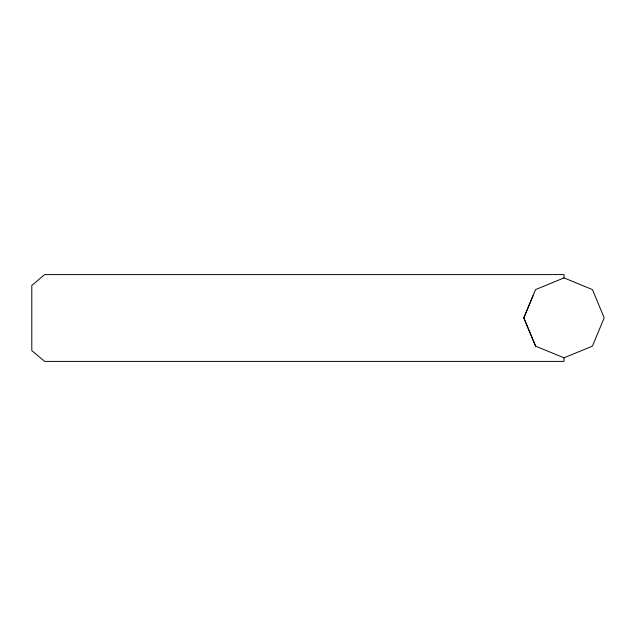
<?xml version="1.0" encoding="UTF-8"?>
<svg xmlns="http://www.w3.org/2000/svg" width="636" height="636" viewBox="0 0 636 636"><rect width="100%" height="100%" fill="white"/><g stroke="black" fill="none" stroke-linecap="round" stroke-linejoin="round"><path stroke-width="0.95" d="M564.005 357.822L564.005 361.407L44.663 361.407L31.8 350.555L31.8 285.445L44.663 274.593L564.005 274.593L564.005 277.892L592.426 289.603L604.2 317.857L592.426 346.119L564.005 357.822L535.584 346.119L523.81 317.928L533.024 295.732M564.005 277.892L535.584 289.603L523.81 317.857L535.584 346.119"/></g></svg>
